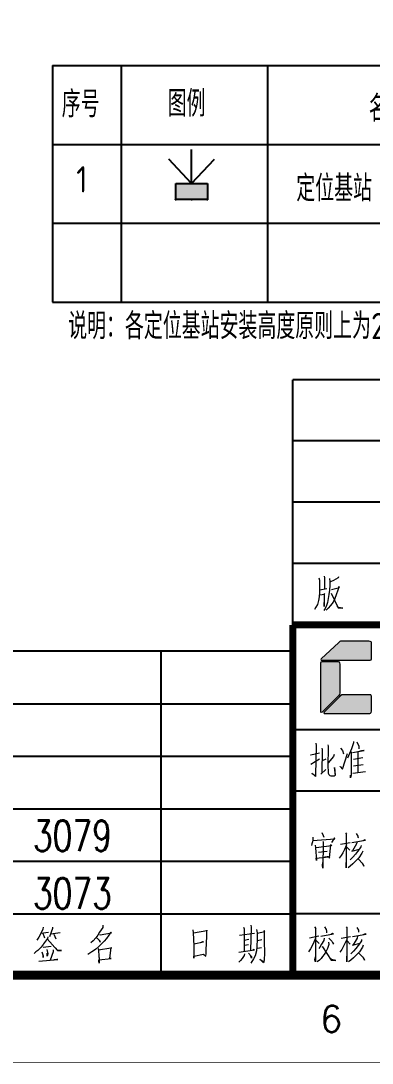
# Model space of a CAD drawing. Extents: x 38792 to 68517, y 3084 to 24109.
# Drawn here: x 57454 to 59458, y 3094 to 9045 of the extents above; entities that cross this region are included whole.
import ezdxf
from ezdxf.enums import TextEntityAlignment as Align

# ---------------------------------------------------------------- set-up
doc = ezdxf.new("R2010")
doc.units = 0
doc.header["$LTSCALE"] = 300
doc.header["$MEASUREMENT"] = 0
doc.header["$PDMODE"] = 34
doc.header["$PDSIZE"] = 3
doc.layers.get('0').update_dxf_attribs({"color": 8, "linetype": 'CONTINUOUS'})
for name, color, linetype in [('-人员定位', 6, 'CONTINUOUS'), ('-人员定位标注', 4, 'CONTINUOUS'), ('CON2', 8, 'CONTINUOUS'), ('HQ1', 8, 'CONTINUOUS'), ('Version', 8, 'CONTINUOUS')]:
    doc.layers.add(name, color=color, linetype=linetype)
doc.styles.add('-GBCBIGGBENOR', font='gbenor.shx', dxfattribs={"width": 0.7, "bigfont": 'gbcbig.shx'})
doc.styles.add('HZ', font='geditxt.shx', dxfattribs={"width": 0.75, "height": 250, "bigfont": 'hztxt1.shx'})
doc.styles.get("Standard").update_dxf_attribs({"font": 'geditxt.shx'})
doc.styles.add('TK', font='geditxt.shx', dxfattribs={"width": 0.75, "bigfont": 'hztxt1.shx'})

# ---------------------------------------------------------------- blocks, each defined once
blk = doc.blocks.new('GEDI_WK_A2')
at = {"color": 3}
for points, const_width in [([(0, 0), (594, 0), (594, 420), (0, 420)], 0.1), ([(25, 10), (584, 10), (584, 410), (25, 410)], 1)]:
    blk.add_lwpolyline(points, close=True, dxfattribs=dict(at, const_width=const_width))
blk.add_text('6', height=3, dxfattribs=at).set_placement((408.38, 5), align=Align.MIDDLE)
blk = doc.blocks.new('GEDI_TQ_2012')
at = {"color": 2}
for p, q in [((0, 28), (-180, 28)), ((-90, 21), (-180, 21)), ((0, 7), (-180, 7))]:
    blk.add_line(p, q, dxfattribs=at)
at = {"color": 7}
blk.add_line((0, 0), (-180, 0), dxfattribs=at)
at = {"color": 2, "const_width": 0.8}
for points in [[(-180, 40), (0, 40)], [(-180, 0), (-180, 40)]]:
    blk.add_lwpolyline(points, dxfattribs=at)
at = {"color": 7, "lineweight": 0}
for points in [[(-177.37, 26.49), (-177.34, 26.23), (-177.39, 22.82), (-177.42, 22.69), (-177.81, 23.05), (-177.42, 22.76)], [(-176, 26.32), (-175.94, 26.13), (-176, 23.7), (-175.97, 23.41), (-175.97, 23.21), (-175.94, 23.05), (-175.89, 22.92), (-175.81, 22.82), (-175.75, 22.79), (-175.64, 22.76), (-175.53, 22.76), (-175.25, 22.76), (-175.17, 22.82), (-175.13, 22.85), (-175.22, 23.7), (-175.17, 22.82), (-175.22, 22.79)], [(-173.08, 26.68), (-173.08, 26.53), (-173.3, 25.84), (-173.52, 25.31), (-173.77, 24.79)], [(-172.69, 26.65), (-172.46, 26.13), (-172.46, 26), (-172.44, 25.84)], [(-177.98, 25.15), (-177.93, 25.15), (-176.95, 25.38)], [(-176.69, 25.93), (-176.64, 25.77), (-176.67, 23.05), (-176.78, 22.95), (-176.22, 23.48)], [(-175.28, 25.18), (-175.36, 24.95), (-175.97, 24.23)], [(-174.61, 23.8), (-174.58, 23.84), (-174.33, 23.54), (-173.77, 25.31)], [(-174.55, 25.93), (-174.33, 25.64), (-174.19, 25.28)], [(-173.35, 25.51), (-173.32, 23.28), (-173.35, 22.85), (-173.39, 22.52), (-173.39, 22.82)], [(-173.19, 25.41), (-171.85, 25.64), (-171.9, 25.67), (-172.15, 25.6), (-172.58, 25.51), (-172.58, 23.15)], [(-177.95, 24.1), (-176.95, 24.72)], [(-176.22, 24.65), (-176.64, 24.49)], [(-173.08, 24.68), (-171.99, 24.85)], [(-173.05, 23.9), (-171.96, 24.07)], [(-173.13, 23.08), (-171.71, 23.24)], [(-177.7, 15.74), (-177.7, 15.44), (-177.75, 15.21), (-177.81, 14.98), (-177.86, 14.81)], [(-177.7, 15.38), (-175.19, 15.57), (-175.25, 15.67), (-175.58, 15.14)], [(-176.69, 16.29), (-176.53, 15.96), (-176.47, 15.74)], [(-173.97, 16.25), (-173.86, 16.1), (-173.89, 16.13), (-173.89, 12.26), (-173.91, 12.55), (-173.89, 12.88)], [(-172.77, 16.19), (-172.58, 15.86), (-172.55, 15.74), (-172.58, 15.64)], [(-177.45, 14.85), (-177.39, 14.55), (-177.28, 13.11), (-177.31, 13.37), (-175.92, 13.5), (-176.08, 13.53), (-176.39, 13.47)], [(-175.92, 13.5), (-175.81, 13.34), (-175.64, 14.91), (-175.58, 14.78), (-177.34, 14.55)], [(-176.58, 15.27), (-176.53, 15.21), (-176.55, 12.22), (-176.62, 12.52), (-176.55, 12.88)], [(-173.86, 14.88), (-174.11, 14.36), (-174.3, 13.96), (-174.47, 13.67), (-174.69, 13.37)], [(-173.46, 15.11), (-174.55, 14.91)], [(-173.86, 14.66), (-173.49, 14.26)], [(-172.21, 14.81), (-172.24, 14.66), (-172.58, 14.16), (-172.6, 14.13), (-172.85, 13.8), (-173.13, 13.47), (-173.44, 13.17)], [(-173.24, 15.14), (-171.68, 15.41), (-171.79, 15.44), (-172.02, 15.34)], [(-172.69, 15.17), (-172.71, 14.98), (-173.19, 14.19), (-173.24, 14.16), (-172.38, 14.39)], [(-177.06, 14.03), (-176.06, 14.16)], [(-172.02, 14.16), (-172.1, 13.93), (-172.44, 13.41), (-172.77, 13.08), (-173.13, 12.72), (-173.44, 12.45), (-173.69, 12.26)], [(-172.55, 13.27), (-171.99, 12.72), (-171.88, 12.45), (-172.04, 12.78)], [(-177.51, 5.52), (-177.36, 5.32), (-177.42, 5.39), (-177.42, 1.52), (-177.48, 1.75), (-177.42, 2.08)], [(-176.36, 5.52), (-176.2, 5.22), (-176.14, 5.03), (-176.14, 4.83)], [(-173.9, 5.52), (-173.79, 5.36), (-173.82, 5.39), (-173.82, 1.52), (-173.84, 1.82), (-173.82, 2.15)], [(-172.7, 5.46), (-172.51, 5.13), (-172.48, 5), (-172.51, 4.9)], [(-177.42, 4.21), (-177.59, 3.75), (-177.79, 3.36), (-177.98, 2.99), (-178.2, 2.66)], [(-177.03, 4.44), (-178.09, 4.21)], [(-177.4, 4.05), (-177, 3.61)], [(-175.92, 3.75), (-175.89, 3.49), (-176.05, 3.03), (-176.23, 2.66), (-176.42, 2.37), (-176.59, 2.14), (-176.75, 1.91), (-176.95, 1.72), (-177.2, 1.52)], [(-176.42, 4.24), (-176.45, 3.97), (-176.73, 3.52), (-176.92, 3.19), (-177.03, 3.06)], [(-176.78, 4.47), (-175.36, 4.7), (-175.47, 4.74), (-175.62, 4.66)], [(-175.89, 4.24), (-175.55, 3.88), (-175.47, 3.72), (-175.36, 3.52)], [(-173.79, 4.15), (-174.04, 3.62), (-174.24, 3.23), (-174.4, 2.93), (-174.63, 2.63)], [(-173.4, 4.37), (-174.49, 4.18)], [(-173.79, 3.92), (-173.43, 3.52)], [(-172.14, 4.08), (-172.17, 3.92), (-172.51, 3.43), (-172.54, 3.39), (-172.79, 3.06), (-173.07, 2.74), (-173.37, 2.44)], [(-173.18, 4.41), (-171.62, 4.67), (-171.73, 4.7), (-171.95, 4.6)], [(-172.62, 4.44), (-172.64, 4.24), (-173.12, 3.46), (-173.18, 3.43), (-172.32, 3.65)], [(-176.67, 3.29), (-176.59, 3.22), (-175.62, 1.72), (-175.08, 1.68), (-175.58, 1.78), (-175.72, 1.91)], [(-171.95, 3.43), (-172.03, 3.2), (-172.37, 2.67), (-172.7, 2.34), (-173.07, 1.98), (-173.37, 1.72), (-173.63, 1.52)], [(-172.48, 2.54), (-171.92, 1.98), (-171.81, 1.72), (-171.98, 2.05)]]:
    blk.add_lwpolyline(points, dxfattribs=at)
blk = doc.blocks.new('GEDI_Version_2012')
at = {"layer": 'Version', "color": 2}
for p, q in [((-180, 0), (-180, 28)), ((0, 28), (-180, 28)), ((0, 21), (-180, 21)), ((0, 14), (-180, 14)), ((0, 7), (-180, 7)), ((0, 0), (-180, 0))]:
    blk.add_line(p, q, dxfattribs=at)
at = {"layer": 'Version', "color": 7, "lineweight": 0}
for points in [[(-177.01, 5.36), (-176.93, 5.09), (-176.93, 4.31), (-176.93, 3.72), (-176.99, 3.19), (-177.07, 2.8), (-177.18, 2.34), (-177.35, 2.01), (-177.51, 1.75)], [(-175.82, 5.29), (-175.76, 4.97), (-175.76, 4.54), (-175.82, 3.98), (-175.87, 3.45), (-175.96, 3), (-176.04, 2.57), (-176.15, 2.21), (-176.29, 1.88), (-176.46, 1.65)], [(-176.43, 5.56), (-176.38, 5.36), (-176.38, 4.11)], [(-174.76, 5.49), (-174.81, 5.39), (-175.34, 5.06), (-175.7, 4.9)], [(-176.93, 3.42), (-176.35, 3.49), (-176.41, 3.59), (-176.41, 2.11), (-176.43, 2.31), (-176.43, 2.57)], [(-176.91, 4.02), (-176.1, 4.14)], [(-175.57, 4.05), (-174.68, 4.28), (-174.73, 4.37), (-174.87, 3.95), (-175.04, 3.42), (-175.2, 3.03), (-175.4, 2.6), (-175.68, 2.21), (-175.96, 1.91), (-176.18, 1.68)], [(-175.6, 3.62), (-174.81, 1.95), (-174.29, 1.91), (-174.79, 1.98), (-174.92, 2.17)]]:
    blk.add_lwpolyline(points, dxfattribs=at)
blk = doc.blocks.new('GEDI_HQ1_2012')
at = {"layer": 'HQ1', "color": 2}
for p, q in [((0, 37), (-65, 37)), ((-65, 0), (-65, 37)), ((-50, 0), (-50, 37)), ((-35, 0), (-35, 37)), ((-15, 0), (-15, 37)), ((0, 0), (0, 37)), ((-65, 31), (0, 31)), ((-65, 25), (0, 25)), ((-65, 19), (0, 19)), ((-65, 13), (0, 13)), ((-65, 7), (0, 7)), ((0, 0), (0, 7)), ((-65, 0), (0, 0))]:
    blk.add_line(p, q, dxfattribs=at)
at = {"layer": 'HQ1', "color": 7, "lineweight": 0}
for points in [[(-60.48, 5.59), (-60.45, 5.32), (-60.68, 4.06), (-60.94, 2.94), (-61, 3), (-59.61, 3.24), (-59.64, 3.34), (-60.33, 1.98)], [(-54.89, 5.32), (-54.83, 5.02), (-54.83, 1.71)], [(-54.16, 5.56), (-54.1, 5.29), (-54.16, 1.74)], [(-46.04, 5.53), (-46.04, 5.36), (-46.48, 3), (-46.3, 2.9), (-46.1, 2.73), (-45.92, 2.59), (-45.78, 2.42), (-45.7, 2.25)], [(-45.12, 4.88), (-45.12, 4.64), (-45.26, 3.99), (-45.4, 3.58), (-45.58, 3.21)], [(-44.71, 5.53), (-44.68, 5.32), (-44.74, 1.88)], [(-39.56, 4.64), (-39.47, 4.61), (-38.17, 4.84), (-38.25, 4.91), (-38.49, 4.57), (-38.74, 4.2), (-39.01, 3.89), (-39.3, 3.58), (-39.62, 3.27), (-39.96, 2.97), (-40.34, 2.69), (-40.4, 2.66), (-40.63, 2.52), (-40.86, 2.36)], [(-39.15, 5.7), (-39.18, 5.46), (-39.53, 4.91), (-39.73, 4.57), (-39.96, 4.26), (-40.25, 3.92), (-40.54, 3.69)], [(-28.5, 5.49), (-28.53, 5.26), (-28.76, 4.74), (-28.96, 4.33), (-29.2, 3.99)], [(-28.73, 4.81), (-27.89, 4.91)], [(-28.53, 4.78), (-28.33, 4.26)], [(-27.43, 5.49), (-27.4, 5.32), (-27.75, 4.37)], [(-27.6, 4.71), (-26.56, 4.88)], [(-22.07, 4.64), (-21.98, 4.61), (-20.68, 4.84), (-20.76, 4.91), (-20.99, 4.57), (-21.26, 4.2), (-21.52, 3.89), (-21.81, 3.58), (-22.12, 3.27), (-22.47, 2.97), (-22.85, 2.69), (-22.91, 2.66), (-23.14, 2.52), (-23.37, 2.36)], [(-21.66, 5.7), (-21.69, 5.46), (-22.04, 4.91), (-22.24, 4.57), (-22.47, 4.26), (-22.76, 3.92), (-23.05, 3.69)], [(-11.41, 5.19), (-11.35, 4.84), (-11.32, 4.09), (-11.29, 3.31), (-11.29, 3.21), (-11.29, 2.66), (-11.29, 1.94), (-11.29, 2.18), (-10.17, 2.39), (-9.93, 2.15), (-9.87, 2.46), (-9.87, 2.87), (-9.84, 3.65), (-9.82, 4.47), (-9.82, 5.15), (-9.79, 5.05), (-11.32, 4.81)], [(-6.08, 4.57), (-4.37, 4.78)], [(-5.62, 5.49), (-5.56, 5.29), (-5.56, 2.73)], [(-4.8, 5.7), (-4.75, 5.49), (-4.83, 2.83)], [(-4.14, 5.22), (-4.05, 4.84), (-4.05, 4.09), (-4.08, 3.27), (-4.14, 2.76), (-4.28, 2.22), (-4.46, 1.88), (-4.78, 1.37)], [(-4.05, 4.81), (-3.18, 4.98), (-3.27, 5.08), (-3.27, 4.03), (-3.27, 3.96), (-3.24, 2.42), (-3.27, 1.84), (-3.3, 1.5), (-3.33, 1.4), (-3.76, 1.84), (-3.36, 1.54)], [(-61.84, 3.75), (-58.95, 3.96), (-59.09, 3.99), (-59.26, 3.96)], [(-61.32, 4.51), (-59.5, 4.74), (-59.61, 4.74), (-59.81, 4.67)], [(-55.7, 4.3), (-55.3, 3.17), (-55.24, 2.8)], [(-53.24, 4.44), (-53.3, 3.99), (-53.67, 3.34), (-54.13, 2.66)], [(-45.7, 4.4), (-45.7, 4.26), (-45.81, 3.69), (-45.9, 3.24), (-45.95, 2.94), (-46.07, 2.69), (-46.25, 2.39), (-46.42, 2.12), (-46.62, 1.84), (-46.85, 1.57)], [(-46.82, 3.96), (-45.72, 4.09)], [(-45.17, 3.96), (-44.02, 4.06), (-44.1, 4.09), (-44.27, 4.06)], [(-39.88, 4.26), (-39.82, 4.23), (-39.5, 3.92), (-39.47, 3.75), (-39.59, 3.99)], [(-27.95, 4.37), (-27.98, 4.2), (-28.44, 3.58), (-28.47, 3.51), (-28.7, 3.21), (-29.11, 2.83), (-29.31, 2.66), (-29.51, 2.49)], [(-28.01, 4.13), (-26.85, 2.83), (-26.38, 2.83), (-26.85, 2.87), (-27.08, 3.11)], [(-27.28, 4.67), (-27.02, 4.13)], [(-22.39, 4.26), (-22.33, 4.23), (-22.01, 3.92), (-21.98, 3.75), (-22.1, 3.99)], [(-11.29, 3.58), (-10.17, 3.79), (-10.28, 3.82), (-10.54, 3.69)], [(-5.53, 3.99), (-5.01, 4.09)], [(-4.02, 3.96), (-3.53, 4.06)], [(-60.97, 2.42), (-60.62, 2.15), (-60.39, 1.98), (-60.13, 1.81), (-59.99, 1.67), (-59.9, 1.5)], [(-45.29, 3), (-44.07, 3.17), (-44.22, 3.17), (-44.36, 3.11)], [(-39.73, 3.04), (-39.67, 2.94), (-39.62, 2.08), (-39.59, 1.98), (-39.59, 1.37), (-39.62, 1.64), (-39.62, 1.74), (-38.19, 1.91), (-38.22, 1.91), (-38.37, 1.91), (-38.22, 3.17), (-38.17, 3.11), (-38.25, 3.07), (-39.64, 2.87)], [(-28.62, 2.66), (-28.47, 2.22), (-28.47, 2.01), (-28.5, 2.29)], [(-27.57, 3.27), (-28.5, 3.14)], [(-28.07, 2.94), (-27.95, 2.42), (-28.01, 2.15), (-28.01, 2.52)], [(-27.34, 2.9), (-27.34, 2.66), (-27.69, 1.71)], [(-22.24, 3.04), (-22.18, 2.94), (-22.12, 2.08), (-22.1, 1.98), (-22.1, 1.37), (-22.12, 1.64), (-22.12, 1.74), (-20.71, 1.91), (-20.74, 1.91), (-20.88, 1.91), (-20.74, 3.17), (-20.68, 3.11), (-20.76, 3.07), (-22.15, 2.87)], [(-6.17, 2.63), (-4.37, 2.9), (-4.46, 2.94), (-4.57, 2.83)], [(-5.5, 2.42), (-5.53, 2.25), (-5.76, 1.91), (-5.97, 1.67), (-6.17, 1.5)], [(-5.5, 3.41), (-5.04, 3.51)], [(-5.04, 2.52), (-4.72, 2.12), (-4.72, 1.94), (-4.83, 2.25)], [(-4.08, 3.07), (-4.02, 3.07), (-3.56, 3.17)], [(-56.1, 1.64), (-52.83, 1.81), (-52.98, 1.84), (-53.3, 1.77)], [(-45.75, 1.81), (-43.72, 1.91), (-43.93, 1.94), (-44.27, 1.88)], [(-28.99, 1.61), (-26.79, 1.77), (-26.93, 1.77), (-27.25, 1.74)]]:
    blk.add_lwpolyline(points, dxfattribs=at)
blk.add_text('223344', height=0.0001).set_placement((-22.1, 1.74))
blk = doc.blocks.new('LOGO_CEEC_2014')
at = {"true_color": 0x0068b6}
h = blk.add_hatch(color=152, dxfattribs=at)
h.dxf.hatch_style = 2
edge = h.paths.add_edge_path()
edge.add_spline(control_points=[(8.69, 10.13), (8.69, 10.13), (8.69, 10.13), (8.69, 10.13), (8.96, 10.13), (8.98, 10.01), (8.98, 9.87), (8.98, 9.87), (8.98, 8.13), (8.98, 8.13), (8.98, 8.04), (8.92, 7.98), (8.83, 7.98), (8.83, 7.98), (3.26, 7.98), (3.26, 7.98), (3.22, 7.98), (3.17, 8.06), (3.24, 8.13), (3.24, 8.13), (5.25, 10), (5.25, 10), (5.35, 10.1), (5.42, 10.13), (5.55, 10.13), (5.55, 10.13), (8.69, 10.13)], knot_values=[-1, 0, 0, 0, 0, 0.0001, 1, 1, 1, 2, 2, 2, 3, 3, 3, 4, 4, 4, 5, 5, 5, 6, 6, 6, 7, 7, 7, 8, 8, 8, 8], degree=3, periodic=0)
h = blk.add_hatch(color=152, dxfattribs=at)
h.dxf.hatch_style = 2
edge = h.paths.add_edge_path()
edge.add_spline(control_points=[(5.36, 7.52), (5.36, 7.52), (5.36, 7.52), (5.36, 7.52), (5.36, 7.79), (5.24, 7.81), (5.09, 7.81), (5.09, 7.81), (3.35, 7.81), (3.35, 7.81), (3.27, 7.81), (3.2, 7.75), (3.2, 7.66), (3.2, 7.66), (3.2, 2.05), (3.2, 2.05), (3.2, 2), (3.29, 1.96), (3.35, 2.02), (3.35, 2.02), (5.23, 3.9), (5.23, 3.9), (5.33, 4), (5.36, 4.07), (5.36, 4.19), (5.36, 4.19), (5.36, 7.52)], knot_values=[-1, 0, 0, 0, 0, 0.0001, 1, 1, 1, 2, 2, 2, 3, 3, 3, 4, 4, 4, 5, 5, 5, 6, 6, 6, 7, 7, 7, 8, 8, 8, 8], degree=3, periodic=0)
h = blk.add_hatch(color=152, dxfattribs=at)
h.dxf.hatch_style = 2
edge = h.paths.add_edge_path()
edge.add_spline(control_points=[(8.79, 4.02), (8.79, 4.02), (8.79, 4.02), (8.79, 4.02), (8.99, 4.02), (8.98, 3.9), (8.98, 3.76), (8.98, 3.76), (8.98, 2.16), (8.98, 2.16), (8.98, 1.91), (8.84, 1.87), (8.7, 1.87), (8.7, 1.87), (3.59, 1.87), (3.59, 1.87), (3.55, 1.87), (3.5, 1.96), (3.57, 2.02), (3.57, 2.02), (5.45, 3.9), (5.45, 3.9), (5.55, 4), (5.61, 4.02), (5.74, 4.02), (5.74, 4.02), (8.79, 4.02)], knot_values=[-1, 0, 0, 0, 0, 0.0001, 1, 1, 1, 2, 2, 2, 3, 3, 3, 4, 4, 4, 5, 5, 5, 6, 6, 6, 7, 7, 7, 8, 8, 8, 8], degree=3, periodic=0)
at = {"lineweight": 0}
for points in [[(8.98, 8.13), (8.98, 8.04), (8.92, 7.98), (8.83, 7.98), (8.83, 7.98), (3.26, 7.98), (3.26, 7.98), (3.22, 7.98), (3.17, 8.06), (3.24, 8.13), (3.24, 8.13), (5.25, 10), (5.25, 10), (5.35, 10.1), (5.42, 10.13), (5.55, 10.13), (5.55, 10.13), (8.69, 10.13), (8.69, 10.13), (8.96, 10.13), (8.98, 10.01), (8.98, 9.87), (8.98, 9.87), (8.98, 8.13), (8.98, 8.13)], [(3.35, 7.81), (3.27, 7.81), (3.2, 7.75), (3.2, 7.66), (3.2, 7.66), (3.2, 2.05), (3.2, 2.05), (3.2, 2), (3.29, 1.96), (3.35, 2.02), (3.35, 2.02), (5.23, 3.9), (5.23, 3.9), (5.33, 4), (5.36, 4.07), (5.36, 4.19), (5.36, 4.19), (5.36, 7.52), (5.36, 7.52), (5.36, 7.79), (5.24, 7.81), (5.09, 7.81), (5.09, 7.81), (3.35, 7.81), (3.35, 7.81)], [(8.98, 2.16), (8.98, 1.91), (8.84, 1.87), (8.7, 1.87), (8.7, 1.87), (3.59, 1.87), (3.59, 1.87), (3.55, 1.87), (3.5, 1.96), (3.57, 2.02), (3.57, 2.02), (5.45, 3.9), (5.45, 3.9), (5.55, 4), (5.61, 4.02), (5.74, 4.02), (5.74, 4.02), (8.79, 4.02), (8.79, 4.02), (8.99, 4.02), (8.98, 3.9), (8.98, 3.76), (8.98, 3.76), (8.98, 2.16), (8.98, 2.16)]]:
    blk.add_open_spline(points, degree=3, knots=[0, 0, 0, 0, 1, 1, 1, 2, 2, 2, 3, 3, 3, 4, 4, 4, 5, 5, 5, 6, 6, 6, 7, 7, 7, 8, 8, 8, 8], dxfattribs=at)
blk = doc.blocks.new('CEEC_TK_A2')
for name, p in [('GEDI_WK_A2', (0, 0)), ('GEDI_Version_2012', (584, 50)), ('GEDI_TQ_2012', (584, 10)), ('LOGO_CEEC_2014', (404, 38)), ('GEDI_HQ1_2012', (404, 10))]:
    blk.add_blockref(name, p)
at = {"style": 'TK', "width": 0.85}
for tag, height, p in [('PROJECTNAME', 4.75, (529, 44)), ('PHASE', 4, (571, 44)), ('DRAWINGNAME', 4.75, (539, 31))]:
    blk.add_attdef(tag, text='', height=height, dxfattribs=at).set_placement(p, align=Align.MIDDLE_CENTER)
for tag, p, height in [('APPROVE', (416, 32.75), 3.5), ('DESIGN', (461, 32.75), 3.5), ('REVIEW1', (416, 25.75), 3.5), ('DRAW', (461, 25.75), 3.5), ('REVIEW2', (416, 18.75), 3.5), ('PROPORTION', (461, 18.75), 3.5), ('DRAWINGNUMBER', (511, 18.5), 4), ('CHECK', (416, 11.75), 3.5), ('DATE', (461, 11.75), 3.5), ('VERSION', (577, 11.75), 3.5)]:
    blk.add_attdef(tag, p, '', height=height, dxfattribs=at)
blk = doc.blocks.new('定位基站')
at = {"layer": '-人员定位', "ltscale": 0.01}
h = blk.add_hatch(color=256, dxfattribs=at)
h.dxf.hatch_style = 1
h.paths.add_polyline_path([(406524, 477798), (406524, 477617), (406162, 477617), (406162, 477798)])
at = {"layer": '-人员定位', "color": 6}
for p, q in [((406343, 477798), (406343, 478186)), ((406343, 477798), (406082, 478077)), ((406343, 477798), (406604, 478077)), ((406343, 477995), (406343, 477995)), ((406162, 477798), (406524, 477798)), ((406162, 477617), (406162, 477798)), ((406524, 477798), (406524, 477617)), ((406524, 477617), (406162, 477617))]:
    blk.add_line(p, q, dxfattribs=at)
for p in [(406343, 477798), (406162, 477617), (406343, 477617), (406524, 477617)]:
    blk.add_point(p, dxfattribs=at)

msp = doc.modelspace()

# ---------------------------------------------------------------- linework, layer by layer
at = {"layer": '-人员定位标注'}
for p, q in [((57633.69919, 8789.51976), (57633.69919, 7439.51976)), ((57633.69919, 8789.51976), (66943.96522, 8789.51976)), ((58026.09553, 8789.51976), (58026.09553, 7439.51976)), ((58860.25614, 8789.51976), (58860.25614, 7439.51976)), ((57633.69919, 8339.51976), (66943.96522, 8339.51976)), ((57633.69919, 7889.51976), (66943.96522, 7889.51976)), ((57633.69919, 7439.51976), (66943.96522, 7439.51976))]:
    msp.add_line(p, q, dxfattribs=at)

# ---------------------------------------------------------------- block references
at = {"layer": '-人员定位', "xscale": 0.5, "yscale": 0.5, "zscale": 0.5}
msp.add_blockref('定位基站', (-144743.9107, -230783.23837), dxfattribs=at)
at = {"layer": 'CON2', "color": 0, "xscale": 50, "yscale": 50, "zscale": 50}
msp.add_blockref('CEEC_TK_A2', (38804.95372, 3096.08957), dxfattribs=at)

# ---------------------------------------------------------------- texts
at = {"layer": '-人员定位标注', "style": '-GBCBIGGBENOR'}
for s, p in [('序号', (57687.05281, 8494.2399)), ('图例', (58291.51673, 8497.3792)), ('名   称', (59439.23765, 8469.52305)), ('1', (57769.42035, 8065.23395)), ('定位基站', (59025.11193, 8013.73402)), ('说明：各定位基站安装高度原则上为2.5~4米，建议采用壁装，个别安装高度根据现场实际情况进行调整，尽量避免在每2个基站（一维定位）或4个基站（二维定位）覆盖范围内有遮挡物。', (57723.35888, 7227.50938))]:
    msp.add_text(s, height=150, dxfattribs=at).set_placement(p)
at = {"color": 7, "char_height": 175, "width": 547.2194882, "attachment_point": 1, "style": 'HZ'}
for s, insert in [('3079', (57522.74822, 4479.53937)), ('3073', (57522.74822, 4150.66596))]:
    msp.add_mtext(s, dxfattribs=dict(at, insert=insert))

doc.saveas('drawing.dxf')
